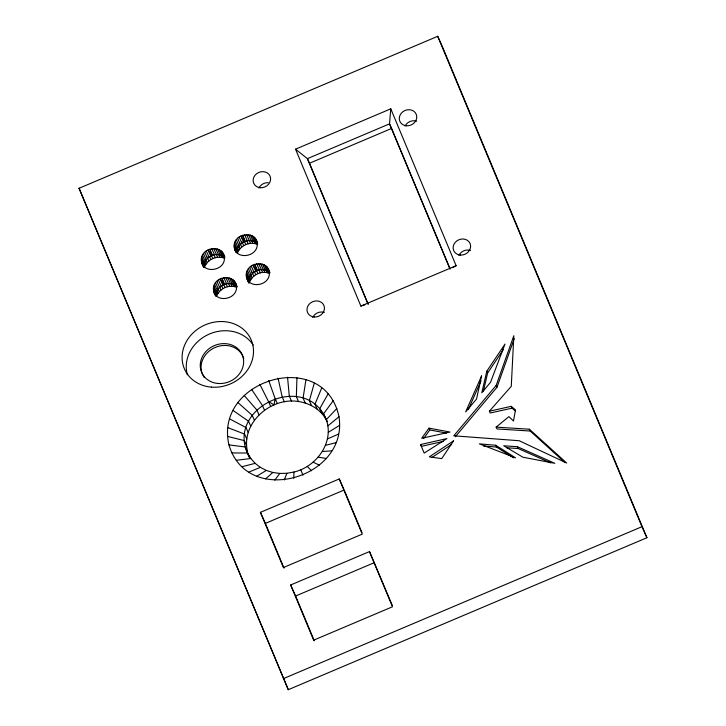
<?xml version="1.0" encoding="UTF-8"?>
<svg xmlns="http://www.w3.org/2000/svg" width="726" height="726" viewBox="0 0 726 726"><rect width="100%" height="100%" fill="white"/><g stroke="black" fill="none" stroke-linecap="round" stroke-linejoin="round"><path stroke-width="1.09" d="M296.934 377.747L296.344 396.614L298.54 401.523C310.483 403.257 322.135 410.39 327.127 421.661C307.606 368.218 221.403 408.439 249.744 457.925L245.361 446.989L228.962 444.911C213.553 379.181 324.241 346.983 338.997 416.751C348.707 478.116 247.285 507.737 228.962 444.911M201.347 260.643C200.049 246.894 224.407 243.573 224.425 258.374C224.534 271.088 202.554 274.246 201.347 260.643L204.097 266.778C203.434 256.568 217.972 250.334 224.824 257.993L222.074 251.868M213.444 289.701C212.155 275.953 236.513 272.622 236.522 287.423C236.631 300.137 214.651 303.296 213.444 289.701L216.203 295.827C215.531 285.617 230.069 279.383 236.93 287.042L234.171 280.917M234.189 246.731C232.892 232.982 257.249 229.652 257.267 244.462C257.376 257.167 235.396 260.325 234.189 246.731L236.948 252.857C236.277 242.647 250.815 236.413 257.676 244.081M246.286 275.78C244.998 262.032 269.355 258.701 269.364 273.511C269.473 286.225 247.493 289.384 246.286 275.78L249.045 281.915C248.383 271.705 262.912 265.462 269.773 273.13L267.014 266.996M247.566 451.899C240.524 423.095 270.816 396.895 298.54 401.523M293.749 478.298L293.948 472.036C316.264 466.918 334.423 442.452 326.292 419.646L336.873 408.448M364.897 304.829L360.876 306.063L295.536 149.184L390.779 108.827L389.526 123.856L450.029 269.11M305.927 379.752L303.087 398.129L305.292 403.03M268.711 380.524L275.172 398.701L273.983 404.899L268.493 401.532L259.799 384.299M486.81 371.177L481.792 392.793L490.495 382.357L504.997 344.07L486.81 371.177L487.627 372.992L483.353 391.368M314.285 383.183L309.358 400.698L311.554 405.598M564.982 462.589L530.171 431.017L496.956 428.948L496.139 427.133L529.354 429.202L566.652 463.034L519.208 440.736L453.786 435.8L496.176 385.424L513.827 335.721L511.276 386.332L489.388 411.197L490.204 413.012L512.048 408.166L515.469 411.025M455.32 436.762L496.992 387.239L514.262 338.597M284.293 479.968L286.861 473.288L293.948 472.036M321.754 387.911L314.957 404.246L317.162 409.146M468.306 409.582L481.029 380.841M223.617 256.278L224.497 258.238C217.083 255.234 207.799 259.209 204.777 266.596L203.452 263.656M256.459 242.366L257.349 244.326C249.925 241.313 240.642 245.288 237.62 252.684L234.244 244.934M235.723 285.327L236.603 287.296C229.18 284.283 219.905 288.258 216.874 295.654L215.994 293.685M268.566 271.415L269.446 273.375C262.032 270.362 252.748 274.337 249.726 281.733L248.836 279.773M328.125 393.819L319.73 408.674L321.936 413.584M487.627 372.992L503.3 349.623M428.975 428.149L421.679 438.304L450.029 432.043L428.975 428.149L429.792 429.964L446.417 433.041M423.712 438.422L429.792 429.964M274.818 480.158L279.755 473.434L286.861 473.288M333.207 400.734L323.551 413.856L325.756 418.766M265.598 478.879L272.84 472.472L279.755 473.434M496.139 427.133L508.908 416.633L513.463 421.007L515.505 409.927L511.231 406.351L489.388 411.197M327.889 425.872L338.997 416.751M431.997 457.444L451.599 444.475M328.288 432.351L339.523 425.391M256.886 476.147L266.306 470.421L272.84 472.472M452.643 267.649L456.119 265.698L390.779 108.827M327.471 438.912L338.443 434.13M79.07 188.279L437.714 36.3L442.678 47.335L646.93 537.721L288.286 689.7L79.07 188.279L288.286 689.7M295.536 149.184L307.416 158.649L309.485 163.25L391.586 128.457L449.92 268.484M360.876 306.063L456.119 265.698M339.242 478.951L362.238 534.145L283.412 567.55L260.416 512.347L339.242 478.951L343.752 488.979M260.416 512.347L265.38 523.382L344.206 489.986L361.984 532.684M369.498 551.578L392.485 606.773L313.659 640.178L290.672 584.975L369.498 551.578L392.24 605.312M290.672 584.975L295.627 596.01L374.453 562.614M283.321 678.665L641.975 526.686L646.93 537.721M248.954 472.054L260.353 467.353L266.306 470.421M242.003 466.718L255.144 463.351L260.353 467.353M325.484 445.347L335.784 442.715M420.572 444.53L446.926 438.586L424.175 453.088L420.572 444.53L421.389 446.345L443.35 441.39M236.259 460.284L250.833 458.523L255.144 463.351M322.362 451.481L331.619 450.9M231.866 452.942L247.539 453.015L250.833 458.523M517.42 446.735L503.735 445.773L522.838 457.199L554.827 463.324L517.42 446.735L518.237 448.55L550.589 462.898M506.657 447.742L518.237 448.55M495.758 445.274L479.342 443.849L515.578 457.861L495.758 445.274L496.575 447.089L513.563 457.879M483.443 445.945L496.575 447.089M318.197 457.144L326.074 458.442M227.628 436.408L244.363 440.618L246.568 445.519M227.91 427.678L244.571 434.075L246.776 438.976M313.124 462.163L319.304 465.13M229.788 418.984L245.978 427.55L248.183 432.451M233.209 410.571L248.546 421.243L250.751 426.144M238.083 402.685L252.203 415.326L254.409 420.227M307.27 466.391L311.508 470.775M244.263 395.543L256.832 409.963L259.037 414.873M251.568 389.354L262.322 405.326L264.518 410.226M212.999 258.474L207.981 249.898L210.74 256.033M529.354 429.202L530.171 431.017M391.586 128.457L389.526 123.856L307.416 158.649L367.919 303.904M511.231 406.351L512.048 408.166M496.176 385.424L496.992 387.239M255.969 239.371L257.34 242.439M254.917 237.946L257.213 243.056M268.066 268.42L269.9 272.513M253.601 236.73L256.36 242.856M265.707 265.78L268.457 271.914M252.058 235.75L254.817 241.885M254.291 241.676L255.171 243.646M264.164 264.799L266.914 270.934M250.343 235.042L253.093 241.177M266.388 270.734L267.268 272.695M262.44 264.101L265.199 270.226M251.541 240.379L252.866 243.319M248.483 234.634L251.241 240.76M263.638 269.428L264.963 272.368M260.58 263.683L263.338 269.809M246.55 234.516L250.497 243.373M258.647 263.565L262.594 272.422M244.589 234.707L247.348 240.841M246.813 240.841L248.129 243.782M256.686 263.765L259.445 269.89M258.91 269.89L260.235 272.84M245.415 241.331L242.665 235.206L244.48 241.685L240.823 235.986L243.582 242.112M257.521 270.39L254.762 264.255L256.587 270.744L252.92 265.035L255.679 271.161M244.517 241.613L245.842 244.562M256.623 270.671L257.939 273.611M241.93 241.749L243.691 245.669M239.126 237.03L241.885 243.156M254.472 271.778L255.788 274.718M251.223 266.079L253.982 272.205M239.979 243.156L241.74 247.076M237.62 238.3L240.37 244.435M252.076 272.205L253.846 276.125M249.717 267.35L252.476 273.484M236.34 239.771L239.099 245.905M238.727 245.805L240.052 248.755M248.446 268.829L251.196 274.954M250.824 274.864L252.149 277.804M235.342 241.404L238.092 247.53M237.338 247.693L238.663 250.633M247.439 270.453L250.198 276.588M234.634 243.137L237.393 249.272M249.445 276.742L250.76 279.691M246.731 272.186L249.49 278.321M246.35 273.983L249.1 280.109M234.462 248.483L236.304 252.566M235.061 250.143L235.977 252.185M248.065 280.708L248.991 282.75M246.568 277.532L248.401 281.624M247.167 279.192L249 283.276M291.507 401.115L289.302 396.205L287.55 377.193M223.118 253.292L224.797 256.922M235.224 282.341L237.057 286.425M220.758 250.642L223.517 256.777M232.855 279.701L235.614 285.826M219.216 249.671L221.974 255.797M221.439 255.597L222.328 257.558M231.322 278.72L234.071 284.855M233.545 284.646L234.425 286.607M217.491 248.964L220.25 255.098M229.597 278.013L232.347 284.147M218.698 254.3L220.023 257.24M215.64 248.546L218.399 254.681M284.383 401.814L282.178 396.904L278.049 378.128M230.795 283.349L232.12 286.289M227.737 277.604L230.496 283.73M213.707 248.437L217.655 257.285M225.804 277.486L229.752 286.334M211.747 248.628L214.497 254.762M213.961 254.762L215.286 257.703M223.844 277.677L226.603 283.812M226.067 283.812L227.392 286.752M212.573 255.253L209.823 249.118L211.638 255.606M224.679 284.302L221.92 278.176L223.744 284.656L220.078 278.947L222.837 285.082M223.771 284.583L225.096 287.532M275.172 398.701L277.377 403.602M209.524 256.641L210.849 259.581M206.284 250.942L209.043 257.077M221.621 285.69L222.946 288.639M218.381 279.991L221.14 286.126M207.137 257.077L208.897 260.997M204.777 252.221L207.527 258.347M219.679 287.106L220.994 290.046M216.874 281.271L219.633 287.405M203.498 253.692L206.257 259.826M205.885 259.726L207.209 262.667M215.604 282.741L218.354 288.875M217.981 288.776L219.306 291.716M268.493 401.532L270.698 406.442M202.5 255.316L205.249 261.451M204.496 261.614L205.821 264.554M214.597 284.374L217.355 290.5M201.792 257.058L204.541 263.184M216.593 290.663L217.918 293.603M213.889 286.108L216.647 292.233M201.401 258.846L204.16 264.981M213.508 287.895L216.257 294.03M203.126 265.571L204.042 267.613M201.619 262.404L203.915 267.513M202.218 264.055L203.598 267.123M213.725 291.453L215.558 295.536M214.324 293.113L215.695 296.172M437.714 36.3L641.975 526.686M309.485 163.25L368.245 304.321M265.38 523.382L284.029 568.168M295.627 596.01L314.285 640.795M300.818 469.713L302.905 475.203M243.128 356.793A22.116 19.511 -24.2 0 1 243.8 358.717M204.414 377.611A22.116 19.511 -24.2 0 1 212.673 348.689A22.116 19.511 -24.2 0 1 242.711 355.867M405.035 126.115A8.921 7.868 -24.2 0 1 416.651 121.197M458.886 255.389A8.921 7.868 -24.2 0 1 470.493 250.47M312.734 317.326A8.921 7.868 -24.2 0 1 324.34 312.407M258.883 188.043A8.921 7.868 -24.2 0 1 268.311 182.689M187.372 374.725A36.391 32.098 -24.2 0 1 208.761 334.314A36.391 32.098 -24.2 0 1 253.202 345.095M481.574 375.95L476.555 399.01L465.675 411.878L481.574 375.95M453.587 440.809L441.726 458.623L429.311 456.863L453.587 440.809M218.254 383.491A22.116 19.511 -24.2 0 0 242.302 354.95A22.116 19.511 -24.2 0 0 205.258 352.301A22.116 19.511 -24.2 0 0 218.254 383.491M211.52 387.13A36.391 32.098 -24.2 0 0 251.387 340.376A36.391 32.098 -24.2 0 0 190.511 335.648A36.391 32.098 -24.2 0 0 211.52 387.13M460.384 255.062A8.921 7.868 -24.2 0 0 470.085 243.555A8.921 7.868 -24.2 0 0 455.148 242.484A8.921 7.868 -24.2 0 0 460.384 255.062M406.533 125.779A8.921 7.868 -24.2 0 0 416.234 114.272A8.921 7.868 -24.2 0 0 401.296 113.202A8.921 7.868 -24.2 0 0 406.533 125.779M314.231 316.99A8.921 7.868 -24.2 0 0 323.932 305.483A8.921 7.868 -24.2 0 0 308.995 304.412A8.921 7.868 -24.2 0 0 314.231 316.99M260.38 187.716A8.921 7.868 -24.2 0 0 270.081 176.209A8.921 7.868 -24.2 0 0 255.144 175.138A8.921 7.868 -24.2 0 0 260.38 187.716"/></g></svg>
